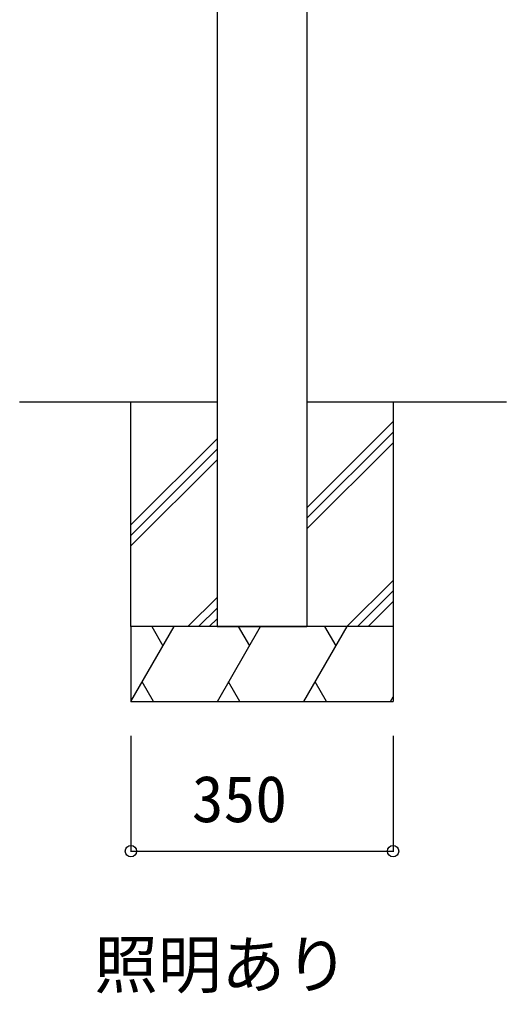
# Model space of a CAD drawing. Units: millimetres, scale not verified. Extents: x -4375 to 4375, y -6498 to 6471.
# Drawn here: x 576 to 1226, y -1539 to -238 of the extents above; entities that cross this region are included whole.
import ezdxf
from ezdxf.enums import TextEntityAlignment as Align

# ---------------------------------------------------------------- set-up
doc = ezdxf.new("R2010")
doc.units = ezdxf.units.MM
doc.header["$LTSCALE"] = 30
for name, color, linetype in [('0-1_USER1', 3, 'Continuous'), ('0-2_YKK_A1', 4, 'Continuous'), ('0-3_YKK_D', 6, 'Continuous')]:
    doc.layers.add(name, color=color, linetype=linetype)
doc.styles.add('ＭＳ ゴシック', font='')
doc.styles.get('ＭＳ ゴシック').set_extended_font_data('MS Gothic')

msp = doc.modelspace()

# ---------------------------------------------------------------- linework, layer by layer
at = {"layer": '0-2_YKK_A1'}
for p, q in [((840, 851.6), (840, -748.4)), ((960, 851.6), (960, -748.4)), ((576.27, -748.4), (840, -748.4)), ((840, -748.4), (840, -1048.4)), ((960, -748.4), (960, -1048.4)), ((960, -748.4), (1226.48, -748.4)), ((960, -889.64), (1075, -774.64)), ((960, -903.79), (1075, -788.79)), ((725, -912.51), (840, -797.51)), ((960, -917.93), (1075, -802.93)), ((725, -926.65), (840, -811.65)), ((725, -940.8), (840, -825.8)), ((1013.38, -1048.4), (1075, -986.78)), ((1027.52, -1048.4), (1075, -1000.92)), ((801.24, -1048.4), (840, -1009.64)), ((815.39, -1048.4), (840, -1023.79)), ((1041.66, -1048.4), (1075, -1015.06)), ((829.53, -1048.4), (840, -1037.93)), ((725, -1148.4), (782.73, -1048.4)), ((752.74, -1048.4), (767.74, -1074.38)), ((840, -1048.4), (960, -1048.4)), ((840.47, -1148.4), (898.2, -1048.4)), ((868.21, -1048.4), (883.21, -1074.38)), ((870, -1048.4), (930, -1048.4)), ((955.94, -1148.4), (1013.67, -1048.4)), ((983.68, -1048.4), (998.68, -1074.38)), ((1075, -1048.4), (1075, -1148.4)), ((755, -1148.4), (740, -1122.42)), ((870.47, -1148.4), (855.47, -1122.42)), ((985.94, -1148.4), (970.94, -1122.42)), ((1071.41, -1148.4), (1075, -1142.18)), ((725, -1148.4), (1075, -1148.4))]:
    msp.add_line(p, q, dxfattribs=at)
for points in [[(960, -748.4), (1075, -748.4), (1075, -1048.4), (725, -1048.4), (725, -748.4), (840, -748.4)], [(1075, -1048.4), (725, -1048.4), (725, -1148.4)]]:
    msp.add_lwpolyline(points, dxfattribs=at)
at = {"layer": '0-3_YKK_D'}
for p, q in [((725, -1194.4), (725, -1349.4)), ((1075, -1194.4), (1075, -1349.4)), ((725, -1348.4), (1075, -1348.4))]:
    msp.add_line(p, q, dxfattribs=at)
for centre in [(725, -1348.4), (1075, -1348.4)]:
    msp.add_circle(centre, 7.5, dxfattribs=at)

# ---------------------------------------------------------------- texts
at = {"layer": '0-1_USER1', "style": 'ＭＳ ゴシック'}
msp.add_text('照明あり', height=62.32, dxfattribs=at).set_placement((675.94, -1549.83), align=Align.BOTTOM_LEFT)
at = {"layer": '0-3_YKK_D', "style": 'ＭＳ ゴシック'}
msp.add_text('350', height=62.32, dxfattribs=at).set_placement((806.31, -1328.4), align=Align.BOTTOM_LEFT)

doc.saveas('drawing.dxf')
